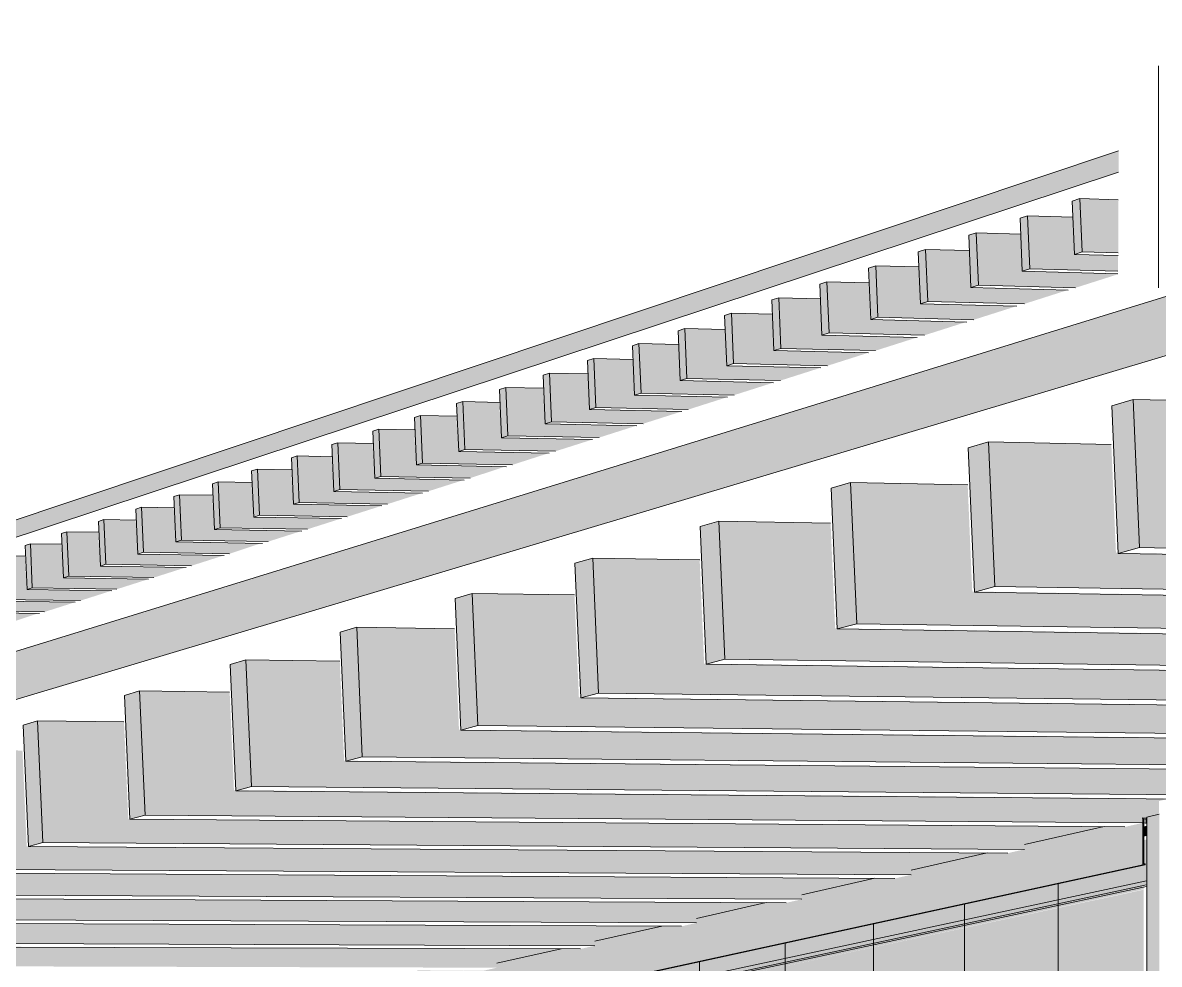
# Model space of a CAD drawing. Header units: inches. Extents: x 30764 to 92544, y -36095 to 66.
# Drawn here: x 30765.0957 to 30765.1784, y 60.0904 to 60.1589 of the extents above; entities that cross this region are included whole.
import ezdxf

# ---------------------------------------------------------------- set-up
doc = ezdxf.new("R2010")
doc.units = ezdxf.units.IN
doc.header["$MEASUREMENT"] = 0
for name, color, linetype, lineweight in [('A-CLNG', 13, 'Continuous', 13), ('A-GLAZ-CURT', 52, 'Continuous', 9), ('A-GLAZ-CWMG', 51, 'Continuous', 9), ('A-ROOF', 132, 'Continuous', 13), ('A-WALL', 113, 'Continuous', 13), ('A-WALL-PATT', 111, 'Continuous', 13), ('L-SITE-WALL', 31, 'Continuous', 13), ('S-BEAM', 12, 'Continuous', 9)]:
    doc.layers.add(name, color=color, linetype=linetype, lineweight=lineweight)

# ---------------------------------------------------------------- blocks, each defined once
blk = doc.blocks.new('FP_51-Entrance - Xcel')
at = {"layer": 'A-WALL-PATT', "lineweight": 9}
for p, q in [((-2804.065928, 59.930598), (-2804.065928, 60.09622)), ((-2804.072759, 59.931668), (-2804.072759, 60.094736)), ((-2804.079383, 59.932706), (-2804.079383, 60.093297)), ((-2804.085809, 59.933713), (-2804.085809, 60.0919)), ((-2804.092045, 59.934691), (-2804.092045, 60.090545))]:
    blk.add_line(p, q, dxfattribs=at)

msp = doc.modelspace()

# ---------------------------------------------------------------- hatches: boundary and pattern name
at = {"layer": 'A-CLNG', "lineweight": 5}
h = msp.add_hatch(color=256, dxfattribs=at)
h.paths.add_polyline_path([(30764.907551, 60.040375), (30764.908207, 60.040522), (30764.907551, 60.040511)], flags=0)
h.paths.add_polyline_path([(30764.909762, 60.040873), (30764.912546, 60.041499), (30764.909762, 60.041452), (30764.909762, 60.04091)], flags=0)
h.paths.add_polyline_path([(30764.915649, 60.042198), (30764.9171, 60.042525), (30764.915649, 60.042501)], flags=0)
h.paths.add_polyline_path([(30764.921871, 60.042999), (30764.922592, 60.043159), (30764.922592, 60.043331), (30764.92266, 60.043362), (30764.92266, 60.043614), (30764.921871, 60.043602), (30764.921871, 60.043299)], flags=0)
h.paths.add_polyline_path([(30764.925167, 60.043905), (30764.925237, 60.043921), (30764.926123, 60.043943), (30764.927667, 60.044286), (30764.927667, 60.044463), (30764.927739, 60.044495), (30764.927739, 60.044748), (30764.925231, 60.044683), (30764.925231, 60.04405), (30764.925167, 60.044036), (30764.925167, 60.043921)], flags=0)
h.paths.add_polyline_path([(30764.951914, 60.050363), (30764.952135, 60.050412), (30764.951914, 60.050409)], flags=0)
h.paths.add_polyline_path([(30764.95406, 60.050846), (30764.954343, 60.050909), (30764.95406, 60.050906), (30764.95406, 60.050857)], flags=0)
h.paths.add_polyline_path([(30764.956328, 60.051356), (30764.956594, 60.051416), (30764.956328, 60.051377)], flags=0)
h.paths.add_polyline_path([(30764.958601, 60.051868), (30764.958891, 60.051933), (30764.958601, 60.051909)], flags=0)
h.paths.add_polyline_path([(30764.960919, 60.05239), (30764.961234, 60.052461), (30764.960919, 60.052451)], flags=0)
h.paths.add_polyline_path([(30764.963285, 60.052923), (30764.963626, 60.052999), (30764.963285, 60.052995)], flags=0)
h.paths.add_polyline_path([(30764.96567, 60.053459), (30764.966067, 60.053549), (30764.96567, 60.053544)], flags=0)
h.paths.add_polyline_path([(30764.968164, 60.054021), (30764.968559, 60.05411), (30764.968164, 60.054106)], flags=0)
h.paths.add_polyline_path([(30764.97068, 60.054587), (30764.971104, 60.054683), (30764.97068, 60.054678)], flags=0)
h.paths.add_polyline_path([(30764.973249, 60.055166), (30764.973704, 60.055268), (30764.973249, 60.055263)], flags=0)
h.paths.add_polyline_path([(30764.975874, 60.055757), (30764.97636, 60.055866), (30764.975874, 60.055861)], flags=0)
h.paths.add_polyline_path([(30764.978555, 60.05636), (30764.979074, 60.056477), (30764.978555, 60.056461)], flags=0)
h.paths.add_polyline_path([(30764.981295, 60.056977), (30764.981848, 60.057102), (30764.981295, 60.057096), (30764.981295, 60.057048)], flags=0)
h.paths.add_polyline_path([(30764.984095, 60.057608), (30764.984684, 60.05774), (30764.984095, 60.057734), (30764.984095, 60.057648)], flags=0)
h.paths.add_polyline_path([(30764.986959, 60.058252), (30764.987584, 60.058393), (30764.986959, 60.058387)], flags=0)
h.paths.add_polyline_path([(30764.989887, 60.058912), (30764.99055, 60.059061), (30764.989887, 60.059055)], flags=0)
h.paths.add_polyline_path([(30764.992882, 60.059586), (30764.993585, 60.059744), (30764.992882, 60.059738)], flags=0)
h.paths.add_polyline_path([(30764.995946, 60.060276), (30764.996691, 60.060444), (30764.995946, 60.060437)], flags=0)
h.paths.add_polyline_path([(30764.999083, 60.060982), (30764.999871, 60.06116), (30764.999083, 60.061153)], flags=0)
h.paths.add_polyline_path([(30765.002293, 60.061705), (30765.003127, 60.061893), (30765.002293, 60.061886)], flags=0)
h.paths.add_polyline_path([(30765.005581, 60.062445), (30765.006462, 60.062643), (30765.005581, 60.062637)], flags=0)
h.paths.add_polyline_path([(30765.008948, 60.063203), (30765.009879, 60.063413), (30765.008948, 60.063406)], flags=0)
h.paths.add_polyline_path([(30765.012399, 60.06398), (30765.013381, 60.064201), (30765.012399, 60.064194)], flags=0)
h.paths.add_polyline_path([(30765.015935, 60.064776), (30765.016971, 60.065009), (30765.015935, 60.065003)], flags=0)
h.paths.add_polyline_path([(30765.01956, 60.065592), (30765.020652, 60.065838), (30765.01956, 60.065831)], flags=0)
h.paths.add_polyline_path([(30765.023292, 60.066433), (30765.024429, 60.066689), (30765.023278, 60.066682), (30765.023278, 60.066433)], flags=0)
h.paths.add_polyline_path([(30765.027091, 60.067288), (30765.028304, 60.067561), (30765.027091, 60.067554), (30765.027091, 60.067324)], flags=0)
h.paths.add_polyline_path([(30765.039149, 60.070003), (30765.040564, 60.070321), (30765.039149, 60.070315), (30765.039149, 60.070004)], flags=0)
h.paths.add_polyline_path([(30765.043387, 60.070957), (30765.044876, 60.071292), (30765.043387, 60.071287), (30765.043387, 60.070994)], flags=0)
h.paths.add_polyline_path([(30765.047742, 60.071937), (30765.049309, 60.07229), (30765.047742, 60.072285), (30765.047742, 60.072013)], flags=0)
h.paths.add_polyline_path([(30765.052219, 60.072945), (30765.053868, 60.073316), (30765.052219, 60.073312), (30765.052219, 60.073002)], flags=0)
h.paths.add_polyline_path([(30765.056824, 60.073982), (30765.058558, 60.074372), (30765.056824, 60.074368), (30765.056824, 60.073987)], flags=0)
h.paths.add_polyline_path([(30765.061561, 60.075049), (30765.063385, 60.075459), (30765.061561, 60.075417), (30765.061561, 60.075145)], flags=0)
h.paths.add_polyline_path([(30765.066437, 60.076146), (30765.068355, 60.076578), (30765.066437, 60.076568), (30765.066437, 60.076397)], flags=0)
h.paths.add_polyline_path([(30765.071458, 60.077277), (30765.073475, 60.077731), (30765.071458, 60.07773), (30765.071458, 60.077578)], flags=0)
h.paths.add_polyline_path([(30765.07663, 60.078441), (30765.078752, 60.078919), (30765.07663, 60.078919), (30765.07663, 60.078797)], flags=0)
h.paths.add_polyline_path([(30765.08196, 60.079641), (30765.084192, 60.080144), (30765.08196, 60.080145), (30765.08196, 60.080054)], flags=0)
h.paths.add_polyline_path([(30765.087456, 60.08084), (30765.089976, 60.081407), (30765.087456, 60.08141), (30765.087456, 60.081351)], flags=0)
h.paths.add_polyline_path([(30765.093125, 60.082116), (30765.09577, 60.082711), (30765.093125, 60.082692)], flags=0)
h.paths.add_polyline_path([(30765.098976, 60.083432), (30765.101752, 60.084057), (30765.098976, 60.084035)], flags=0)
h.paths.add_polyline_path([(30765.105018, 60.084792), (30765.107932, 60.085448), (30765.105018, 60.085457), (30765.105018, 60.085343)], flags=0)
h.paths.add_polyline_path([(30765.11126, 60.086197), (30765.114321, 60.086885), (30765.11126, 60.086893), (30765.11126, 60.086692)], flags=0)
h.paths.add_polyline_path([(30765.117713, 60.087649), (30765.120928, 60.088372), (30765.117713, 60.088387), (30765.117713, 60.088084)], flags=0)
h.paths.add_polyline_path([(30765.124386, 60.08915), (30765.127765, 60.089911), (30765.124386, 60.089929), (30765.124386, 60.089522)], flags=0)
h.paths.add_polyline_path([(30765.131292, 60.090704), (30765.134844, 60.091504), (30765.131292, 60.091526), (30765.131292, 60.091007)], flags=0)
h.paths.add_polyline_path([(30765.138443, 60.092314), (30765.142179, 60.093154), (30765.138443, 60.093181), (30765.138443, 60.092425)], flags=0)
h.paths.add_polyline_path([(30765.145853, 60.093981), (30765.149783, 60.094866), (30765.145853, 60.094897), (30765.145853, 60.094131)], flags=0)
h.paths.add_polyline_path([(30765.153535, 60.09571), (30765.157672, 60.096641), (30765.153535, 60.096678), (30765.153535, 60.095873)], flags=0)
h.paths.add_polyline_path([(30765.161505, 60.097503), (30765.165862, 60.098484), (30765.161505, 60.098527), (30765.161505, 60.097732)], flags=0)
h.paths.add_polyline_path([(30765.169779, 60.099365), (30765.17437, 60.100398), (30765.169779, 60.100448), (30765.169779, 60.099505)], flags=0)
h.paths.add_polyline_path([(30765.178386, 60.102255), (30765.179143, 60.102438), (30765.178386, 60.102447)], flags=0)
h.paths.add_polyline_path([(30765.187314, 60.104283), (30765.188327, 60.104514), (30765.187314, 60.104527)], flags=0)
h.paths.add_polyline_path([(30765.196614, 60.106396), (30765.197847, 60.106676), (30765.196614, 60.106693)], flags=0)
h.paths.add_polyline_path([(30765.206298, 60.108596), (30765.207768, 60.10893), (30765.206298, 60.108952)], flags=0)
h.paths.add_polyline_path([(30765.216392, 60.110888), (30765.218118, 60.111281), (30765.216392, 60.11131)], flags=0)
h.paths.add_polyline_path([(30765.226921, 60.11328), (30765.228828, 60.113737), (30765.226921, 60.113772), (30765.226921, 60.113663)], flags=0)
h.paths.add_polyline_path([(30765.249403, 60.118387), (30765.252033, 60.118984), (30765.249403, 60.11904), (30765.249403, 60.118577)], flags=0)
h.paths.add_polyline_path([(30765.261421, 60.121117), (30765.264407, 60.121795), (30765.261421, 60.121863)], flags=0)
h.paths.add_polyline_path([(30765.274007, 60.123976), (30765.277379, 60.124742), (30765.274007, 60.124825), (30765.274007, 60.12435)], flags=0)
h.paths.add_polyline_path([(30765.287202, 60.126973), (30765.290994, 60.127834), (30765.287202, 60.127935)], flags=0)
h.paths.add_polyline_path([(30765.30105, 60.130119), (30765.305301, 60.131084), (30765.30105, 60.131205), (30765.30105, 60.13018)], flags=0)
h.paths.add_polyline_path([(30765.315602, 60.133424), (30765.320355, 60.134504), (30765.315602, 60.134649), (30765.315602, 60.133648)], flags=0)
h.paths.add_polyline_path([(30765.330912, 60.137605), (30765.333381, 60.138199), (30765.330912, 60.13828)], flags=0)
h.paths.add_polyline_path([(30765.347043, 60.141288), (30765.350066, 60.142009), (30765.347043, 60.142116), (30765.347043, 60.14199)], flags=0)
h.paths.add_polyline_path([(30765.36406, 60.145173), (30765.367814, 60.14603), (30765.36406, 60.146172)], flags=0)
h.paths.add_polyline_path([(30765.382039, 60.149278), (30765.386473, 60.15029), (30765.382039, 60.150471)], flags=0)
h.paths.add_polyline_path([(30765.401065, 60.153622), (30765.406254, 60.154807), (30765.401065, 60.155034), (30765.401065, 60.154578)], flags=0)
h.paths.add_polyline_path([(30765.421231, 60.158226), (30765.42726, 60.159603), (30765.421231, 60.159887)], flags=0)
h.paths.add_polyline_path([(30765.442644, 60.163115), (30765.449609, 60.164705), (30765.442644, 60.165059), (30765.442644, 60.164297)], flags=0)
h.paths.add_polyline_path([(30765.465422, 60.168316), (30765.473435, 60.170145), (30765.465422, 60.170584), (30765.465422, 60.169616)], flags=0)
h.paths.add_polyline_path([(30765.4897, 60.173859), (30765.498888, 60.175957), (30765.4897, 60.1765)], flags=0)
h.paths.add_polyline_path([(30765.515632, 60.17978), (30765.526141, 60.182179), (30765.515632, 60.182852)], flags=0)
h.paths.add_polyline_path([(30765.543392, 60.186118), (30765.555392, 60.188858), (30765.543392, 60.189691), (30765.543392, 60.187896)], flags=0)
h.paths.add_polyline_path([(30765.573182, 60.192919), (30765.58687, 60.196045), (30765.573182, 60.197078), (30765.573182, 60.19317)], flags=0)
h.paths.add_polyline_path([(30765.604909, 60.213114), (30765.604909, 60.216518), (30765.594729, 60.214004), (30765.604431, 60.213155)], flags=0)
msp.add_hatch(color=256, dxfattribs=at).paths.add_polyline_path([(30765.177276, 60.09971), (30765.177484, 60.099756), (30765.177484, 60.100453), (30765.177276, 60.100406)], flags=0)
at = {"layer": 'A-GLAZ-CWMG', "lineweight": 5}
for points in [[(30765.086912, 60.077988), (30765.177215, 60.097622), (30765.177215, 60.101031), (30765.177169, 60.10102), (30765.177169, 60.100661), (30765.175904, 60.100378), (30765.174387, 60.100394), (30765.16859, 60.09909), (30765.16859, 60.098738), (30765.167373, 60.098465), (30765.165879, 60.09848), (30765.160334, 60.097232), (30765.160334, 60.096887), (30765.159161, 60.096624), (30765.15769, 60.096637), (30765.152381, 60.095443), (30765.152381, 60.095104), (30765.151251, 60.09485), (30765.149801, 60.094862), (30765.144709, 60.093711), (30765.144709, 60.093384), (30765.143626, 60.093141), (30765.142196, 60.093151), (30765.137322, 60.092054), (30765.137322, 60.091727), (30765.136271, 60.091492), (30765.134862, 60.0915), (30765.130187, 60.090449), (30765.130187, 60.090127), (30765.129172, 60.0899), (30765.127782, 60.089907), (30765.123296, 60.088898), (30765.123296, 60.088582), (30765.122316, 60.088363), (30765.120945, 60.088369), (30765.116638, 60.0874), (30765.116638, 60.087089), (30765.11569, 60.086877), (30765.114338, 60.086882), (30765.110194, 60.08595), (30765.110194, 60.085645), (30765.109284, 60.085441), (30765.107949, 60.085445), (30765.103972, 60.08455), (30765.103972, 60.08425), (30765.103086, 60.084051), (30765.101645, 60.084026), (30765.097944, 60.083194), (30765.097944, 60.082898), (30765.097086, 60.082706), (30765.095677, 60.082683), (30765.092107, 60.08188), (30765.092107, 60.081589), (30765.091275, 60.081403), (30765.089993, 60.081404), (30765.086912, 60.080711), (30765.086912, 60.078583)], [(30765.177368, 60.097615), (30765.177292, 60.097694), (30765.177292, 60.100952), (30765.177497, 60.100953), (30765.177457, 60.101019), (30765.177215, 60.101031), (30765.177215, 60.097622)], [(30765.178403, 59.927644), (30765.178403, 60.101298), (30765.177501, 60.101067), (30765.177501, 59.927789)]]:
    msp.add_hatch(color=256, dxfattribs=at).paths.add_polyline_path(points, flags=0)
h = msp.add_hatch(color=256, dxfattribs=at)
h.paths.add_polyline_path([(30765.08902, 60.077472), (30765.125001, 60.085198), (30765.125001, 60.086247), (30765.08902, 60.078426), (30765.08902, 60.077984)], flags=0)
h.paths.add_polyline_path([(30765.127634, 60.085763), (30765.128993, 60.086055), (30765.128993, 60.087115), (30765.127634, 60.086819)], flags=0)
h.paths.add_polyline_path([(30765.131664, 60.086628), (30765.177465, 60.096463), (30765.177465, 60.099451), (30765.177257, 60.099405), (30765.177257, 60.097702), (30765.177334, 60.097623), (30765.131664, 60.087695)], flags=0)
h = msp.add_hatch(color=256, dxfattribs=at)
h.paths.add_polyline_path([(30765.088722, 60.077166), (30765.125006, 60.084933), (30765.125006, 60.085197), (30765.088722, 60.077406)], flags=0)
h.paths.add_polyline_path([(30765.12731, 60.085426), (30765.128998, 60.085787), (30765.128998, 60.086054), (30765.12731, 60.085692), (30765.12731, 60.085479)], flags=0)
h.paths.add_polyline_path([(30765.131337, 60.086288), (30765.17747, 60.096163), (30765.17747, 60.096462), (30765.131337, 60.086556)], flags=0)
at = {"layer": 'A-ROOF', "lineweight": 5}
h = msp.add_hatch(color=256, dxfattribs=at)
h.paths.add_polyline_path([(30765.00953, 60.093111), (30765.175438, 60.148025), (30765.175438, 60.149574), (30765.00953, 60.094085)], flags=0)
h.paths.add_polyline_path([(30765.855673, 60.373176), (30766.117581, 60.459865), (30766.117581, 60.464676), (30765.849306, 60.374951)], flags=0)
msp.add_hatch(color=256, dxfattribs=at).paths.add_polyline_path([(30764.908392, 60.053842), (30765.194752, 60.139417), (30765.194564, 60.143815), (30764.908392, 60.055563)], flags=0)
at = {"layer": 'S-BEAM'}
for points in [[(30765.172239, 60.142048), (30765.172796, 60.142226), (30765.172631, 60.146106), (30765.172074, 60.145923), (30765.17209, 60.145556)], [(30765.168436, 60.140831), (30765.168983, 60.141006), (30765.16882, 60.144853), (30765.168272, 60.144673)], [(30765.164697, 60.139635), (30765.165236, 60.139807), (30765.165073, 60.143621), (30765.164535, 60.143444)], [(30765.161022, 60.138459), (30765.161551, 60.138629), (30765.16139, 60.14241), (30765.160861, 60.142236)], [(30765.157408, 60.137303), (30765.157928, 60.13747), (30765.157768, 60.141219), (30765.157248, 60.141048)], [(30765.153853, 60.136166), (30765.154365, 60.13633), (30765.154206, 60.140048), (30765.153694, 60.13988)], [(30765.150358, 60.135048), (30765.150861, 60.135209), (30765.150703, 60.138897), (30765.1502, 60.138731)], [(30765.146919, 60.133948), (30765.147414, 60.134106), (30765.147257, 60.137764), (30765.146762, 60.137601)], [(30765.143535, 60.132865), (30765.144023, 60.133021), (30765.143867, 60.136649), (30765.143379, 60.136489)], [(30765.140206, 60.1318), (30765.140686, 60.131954), (30765.140531, 60.135552), (30765.140051, 60.135395)], [(30765.13693, 60.130752), (30765.137402, 60.130903), (30765.137248, 60.134473), (30765.136776, 60.134318), (30765.136894, 60.131584)], [(30765.133706, 60.129721), (30765.13417, 60.129869), (30765.134017, 60.133411), (30765.133553, 60.133258), (30765.133625, 60.131589)], [(30765.130532, 60.128705), (30765.130989, 60.128852), (30765.130837, 60.132365), (30765.13038, 60.132215), (30765.130407, 60.131594)], [(30765.127407, 60.127706), (30765.127858, 60.12785), (30765.127706, 60.131336), (30765.127256, 60.131188)], [(30765.124331, 60.126721), (30765.124774, 60.126863), (30765.124624, 60.130323), (30765.124181, 60.130177)], [(30765.121301, 60.125752), (30765.121738, 60.125892), (30765.121589, 60.129325), (30765.121152, 60.129181)], [(30765.118318, 60.124798), (30765.118748, 60.124935), (30765.1186, 60.128342), (30765.11817, 60.128201)], [(30765.115379, 60.123858), (30765.115803, 60.123993), (30765.115655, 60.127374), (30765.115232, 60.127235)], [(30765.112485, 60.122932), (30765.112902, 60.123065), (30765.112756, 60.126421), (30765.112338, 60.126284)], [(30765.109633, 60.122019), (30765.110044, 60.122151), (30765.109899, 60.125482), (30765.109488, 60.125347)], [(30765.106824, 60.121121), (30765.107229, 60.12125), (30765.107084, 60.124556), (30765.106679, 60.124423)], [(30765.104055, 60.120235), (30765.104454, 60.120363), (30765.10431, 60.123645), (30765.103911, 60.123513)], [(30765.101327, 60.119362), (30765.10172, 60.119488), (30765.101577, 60.122746), (30765.101184, 60.122617)], [(30765.098638, 60.118502), (30765.099026, 60.118626), (30765.098883, 60.12186), (30765.098496, 60.121733)], [(30765.095987, 60.117654), (30765.09637, 60.117776), (30765.096228, 60.120987), (30765.095846, 60.120862)]]:
    msp.add_hatch(color=256, dxfattribs=at).paths.add_polyline_path(points, flags=0)
at = {"layer": 'S-BEAM', "lineweight": 5}
for points in [[(30765.175417, 60.142153), (30765.175417, 60.146023), (30765.172631, 60.146106), (30765.172796, 60.142226)], [(30765.175392, 60.140831), (30765.175392, 60.141966), (30765.172218, 60.142055), (30765.172103, 60.144757), (30765.16882, 60.144853), (30765.168983, 60.141006), (30765.172607, 60.140907)], [(30765.172316, 60.139619), (30765.175369, 60.140591), (30765.175369, 60.140649), (30765.168415, 60.140838), (30765.1683, 60.143529), (30765.165073, 60.143621), (30765.165236, 60.139807), (30765.172194, 60.139622)], [(30765.168584, 60.138445), (30765.17175, 60.139454), (30765.164677, 60.139642), (30765.164563, 60.142322), (30765.16139, 60.14241), (30765.161551, 60.138629), (30765.168391, 60.13845)], [(30765.164915, 60.137292), (30765.168028, 60.138283), (30765.161002, 60.138466), (30765.160888, 60.141134), (30765.157768, 60.141219), (30765.157928, 60.13747), (30765.164653, 60.137299)], [(30765.161306, 60.136157), (30765.164368, 60.137132), (30765.157388, 60.137309), (30765.157274, 60.139967), (30765.154206, 60.140048), (30765.154365, 60.13633), (30765.160978, 60.136165)], [(30765.157757, 60.135041), (30765.160768, 60.136), (30765.153834, 60.136172), (30765.15372, 60.138818), (30765.150703, 60.138897), (30765.150861, 60.135209), (30765.157722, 60.135042)], [(30765.154265, 60.133944), (30765.157227, 60.134887), (30765.150338, 60.135053), (30765.150225, 60.137688), (30765.147257, 60.137764), (30765.147414, 60.134106), (30765.15416, 60.133946)], [(30765.150829, 60.132863), (30765.153744, 60.133791), (30765.146899, 60.133953), (30765.146787, 60.136576), (30765.143867, 60.136649), (30765.144023, 60.133021), (30765.150658, 60.132867)], [(30765.147449, 60.131801), (30765.150317, 60.132714), (30765.143516, 60.132871), (30765.143404, 60.135483), (30765.140531, 60.135552), (30765.140686, 60.131954), (30765.147212, 60.131806)], [(30765.144122, 60.130755), (30765.146944, 60.131653), (30765.140187, 60.131806), (30765.140075, 60.134406), (30765.137248, 60.134473), (30765.137402, 60.130903)], [(30765.140847, 60.129725), (30765.143625, 60.13061), (30765.136911, 60.130757), (30765.1368, 60.133346), (30765.134017, 60.133411), (30765.13417, 60.129869), (30765.13738, 60.1298)], [(30765.137624, 60.128712), (30765.140358, 60.129582), (30765.133687, 60.129726), (30765.133534, 60.132304), (30765.130837, 60.132365), (30765.130989, 60.128852), (30765.137205, 60.128721)], [(30765.175407, 60.120285), (30765.176967, 60.120704), (30765.17651, 60.131485), (30765.174951, 60.131028), (30765.175278, 60.12333)], [(30765.259854, 60.119248), (30765.259854, 60.12075), (30765.261421, 60.121117), (30765.261421, 60.121863), (30765.186222, 60.123285), (30765.185885, 60.131272), (30765.17651, 60.131485), (30765.176967, 60.120704), (30765.253663, 60.119357)], [(30765.134451, 60.127714), (30765.137142, 60.128571), (30765.130514, 60.12871), (30765.130361, 60.131277), (30765.127706, 60.131336), (30765.127858, 60.12785), (30765.133974, 60.127724)], [(30765.131326, 60.126732), (30765.133953, 60.127576), (30765.127389, 60.12771), (30765.127238, 60.130266), (30765.124624, 60.130323), (30765.124774, 60.126863), (30765.130794, 60.126743)], [(30765.128249, 60.125765), (30765.130774, 60.126597), (30765.124313, 60.126726), (30765.124163, 60.12927), (30765.121589, 60.129325), (30765.121738, 60.125892), (30765.127664, 60.125776)], [(30765.125219, 60.124812), (30765.127789, 60.12563), (30765.121284, 60.125757), (30765.121134, 60.12829), (30765.1186, 60.128342), (30765.118748, 60.124935), (30765.124582, 60.124824)], [(30765.164943, 60.11747), (30765.166431, 60.11787), (30765.165983, 60.128398), (30765.164496, 60.127962), (30765.16484, 60.119898)], [(30765.247861, 60.116558), (30765.247861, 60.118026), (30765.249403, 60.118387), (30765.249403, 60.11904), (30765.175249, 60.120328), (30765.174915, 60.128208), (30765.165983, 60.128398), (30765.166431, 60.11787), (30765.242227, 60.116649)], [(30765.122234, 60.123874), (30765.124766, 60.124679), (30765.1183, 60.124802), (30765.118152, 60.127324), (30765.115655, 60.127374), (30765.115803, 60.123993), (30765.121547, 60.123886)], [(30765.119294, 60.122949), (30765.121788, 60.123743), (30765.115362, 60.123862), (30765.115215, 60.126372), (30765.112756, 60.126421), (30765.112902, 60.123065), (30765.118559, 60.122963)], [(30765.116397, 60.122039), (30765.118854, 60.12282), (30765.112468, 60.122936), (30765.112321, 60.125435), (30765.109899, 60.125482), (30765.110044, 60.122151), (30765.115615, 60.122052)], [(30765.154958, 60.114784), (30765.156378, 60.115166), (30765.155938, 60.125451), (30765.154519, 60.125035), (30765.154886, 60.116462)], [(30765.234373, 60.114017), (30765.234373, 60.115539), (30765.237811, 60.116348), (30765.16479, 60.117511), (30765.164458, 60.125284), (30765.155938, 60.125451), (30765.156378, 60.115166), (30765.230792, 60.114069)], [(30765.113543, 60.121141), (30765.115964, 60.121912), (30765.109616, 60.122024), (30765.109471, 60.124511), (30765.107084, 60.124556), (30765.107229, 60.12125), (30765.11303, 60.12115)], [(30765.110731, 60.120257), (30765.113011, 60.121018), (30765.106807, 60.121125), (30765.106662, 60.123601), (30765.10431, 60.123645), (30765.104454, 60.120363), (30765.109859, 60.120272)], [(30765.107959, 60.119386), (30765.11031, 60.120134), (30765.104038, 60.120239), (30765.103895, 60.122704), (30765.101577, 60.122746), (30765.10172, 60.119488), (30765.107045, 60.119401)], [(30765.145419, 60.112218), (30765.146777, 60.112584), (30765.146344, 60.122638), (30765.144988, 60.12224), (30765.145385, 60.113022)], [(30765.225429, 60.111526), (30765.225429, 60.112931), (30765.226921, 60.11328), (30765.226921, 60.113772), (30765.154809, 60.114822), (30765.15448, 60.122489), (30765.146344, 60.122638), (30765.146777, 60.112584), (30765.225003, 60.111532)], [(30765.105228, 60.118527), (30765.107544, 60.119264), (30765.10131, 60.119366), (30765.101167, 60.12182), (30765.098883, 60.12186), (30765.099026, 60.118626), (30765.104272, 60.118542)], [(30765.102535, 60.11768), (30765.104819, 60.118407), (30765.098622, 60.118506), (30765.098479, 60.120949), (30765.096228, 60.120987), (30765.09637, 60.117776), (30765.101539, 60.117696)], [(30765.099881, 60.116846), (30765.102132, 60.117562), (30765.095971, 60.117658), (30765.09583, 60.12009), (30765.093611, 60.120127), (30765.093751, 60.116939), (30765.095971, 60.116905)], [(30765.136298, 60.109765), (30765.137596, 60.110114), (30765.137171, 60.119947), (30765.135874, 60.119567), (30765.136005, 60.116535)], [(30765.214924, 60.10917), (30765.214924, 60.110545), (30765.216392, 60.110888), (30765.216392, 60.11131), (30765.145274, 60.112254), (30765.144949, 60.119816), (30765.137171, 60.119947), (30765.137596, 60.110114), (30765.213567, 60.109187)], [(30765.097263, 60.116023), (30765.099483, 60.116729), (30765.093359, 60.116822), (30765.093218, 60.119243), (30765.09103, 60.119279), (30765.09117, 60.116113), (30765.095953, 60.116042)], [(30765.094683, 60.115212), (30765.096751, 60.11591), (30765.090783, 60.115998), (30765.090643, 60.118408), (30765.088486, 60.118442), (30765.088625, 60.115299), (30765.093574, 60.115228)], [(30765.127566, 60.107416), (30765.12881, 60.107751), (30765.128392, 60.117372), (30765.12715, 60.117008), (30765.127471, 60.109611)], [(30765.204854, 60.106911), (30765.204854, 60.108258), (30765.206298, 60.108596), (30765.206298, 60.108952), (30765.136156, 60.109798), (30765.135834, 60.117256), (30765.128392, 60.117372), (30765.12881, 60.107751), (30765.202132, 60.106941)], [(30765.119201, 60.105166), (30765.120392, 60.105487), (30765.119982, 60.114905), (30765.118791, 60.114556), (30765.119157, 60.106161)], [(30765.195192, 60.104744), (30765.195192, 60.106063), (30765.196614, 60.106396), (30765.196614, 60.106693), (30765.127429, 60.107447), (30765.12711, 60.114803), (30765.119982, 60.114905), (30765.120392, 60.105487), (30765.185044, 60.104845)], [(30765.111178, 60.103008), (30765.112322, 60.103316), (30765.111918, 60.11254), (30765.110776, 60.112205), (30765.111039, 60.10619)], [(30765.185914, 60.102663), (30765.185914, 60.103956), (30765.187314, 60.104283), (30765.187314, 60.104527), (30765.119067, 60.105195), (30765.118751, 60.11245), (30765.111918, 60.11254), (30765.112322, 60.103316), (30765.184912, 60.102672)], [(30765.103479, 60.100937), (30765.104576, 60.101233), (30765.10418, 60.110271), (30765.103083, 60.109949), (30765.1034, 60.102735)], [(30765.096082, 60.098948), (30765.097135, 60.099274), (30765.096747, 60.108091), (30765.095693, 60.107781), (30765.096068, 60.099277)], [(30765.16859, 60.098738), (30765.16859, 60.09909), (30765.169779, 60.099365), (30765.169779, 60.100448), (30765.103353, 60.100962), (30765.103043, 60.108021), (30765.096747, 60.108091), (30765.097137, 60.099232), (30765.167697, 60.098744)], [(30765.160334, 60.096887), (30765.160334, 60.097232), (30765.161505, 60.097503), (30765.161505, 60.098527), (30765.09596, 60.098971), (30765.095653, 60.105934), (30765.089603, 60.105995), (30765.089987, 60.097308), (30765.156261, 60.096911)], [(30765.152381, 60.095104), (30765.152381, 60.095443), (30765.153535, 60.09571), (30765.153535, 60.096678), (30765.088853, 60.097057), (30765.08855, 60.103927), (30765.08273, 60.103979), (30765.083108, 60.095458), (30765.150484, 60.095113)], [(30765.144709, 60.093385), (30765.144709, 60.093716), (30765.145853, 60.093981), (30765.145853, 60.094897), (30765.082016, 60.095216), (30765.081715, 60.101993), (30765.076114, 60.102039), (30765.076486, 60.093677), (30765.139049, 60.093409)], [(30765.177496, 60.100659), (30765.177496, 60.100929), (30765.177411, 60.100933), (30765.177411, 60.10066)], [(30765.137322, 60.091727), (30765.137322, 60.092054), (30765.138443, 60.092314), (30765.138443, 60.093181), (30765.075433, 60.093443), (30765.075136, 60.10013), (30765.06974, 60.100169), (30765.070106, 60.091961), (30765.133275, 60.091741)], [(30765.130187, 60.090127), (30765.130187, 60.090449), (30765.131292, 60.090704), (30765.131292, 60.091526), (30765.069091, 60.091736), (30765.068797, 60.098334), (30765.063596, 60.098367), (30765.063956, 60.090307), (30765.127502, 60.090135)]]:
    msp.add_hatch(color=256, dxfattribs=at).paths.add_polyline_path(points, flags=0)
h = msp.add_hatch(color=256, dxfattribs=at)
h.paths.add_polyline_path([(30765.177411, 60.10066), (30765.177411, 60.100933), (30765.177291, 60.100939), (30765.177291, 60.100661)], flags=0)
h.paths.add_polyline_path([(30765.177169, 60.100661), (30765.177169, 60.10102), (30765.177291, 60.101027), (30765.177496, 60.101031), (30765.177496, 60.101096), (30765.178376, 60.101332), (30765.178376, 60.102447), (30765.111049, 60.103035), (30765.110736, 60.110191), (30765.10418, 60.110271), (30765.104576, 60.101233), (30765.173477, 60.100691)], flags=0)
h = msp.add_hatch(color=256, dxfattribs=at)
h.paths.add_polyline_path([(30765.097258, 60.078736), (30765.107759, 60.081012), (30765.10776, 60.081216), (30765.097259, 60.078969), (30765.097259, 60.078773)], flags=0)
h.paths.add_polyline_path([(30765.112189, 60.081921), (30765.124813, 60.08465), (30765.124813, 60.084865), (30765.112131, 60.082151), (30765.112184, 60.081956)], flags=0)
h.paths.add_polyline_path([(30765.144234, 60.088759), (30765.177274, 60.095839), (30765.177275, 60.096091), (30765.144172, 60.089007), (30765.14423, 60.088791)], flags=0)
h = msp.add_hatch(color=256, dxfattribs=at)
h.paths.add_polyline_path([(30765.097258, 60.070809), (30765.107759, 60.072824), (30765.107759, 60.080976), (30765.097258, 60.078736), (30765.097258, 60.075102)], flags=0)
h.paths.add_polyline_path([(30765.112189, 60.073674), (30765.124813, 60.076096), (30765.124813, 60.084615), (30765.112189, 60.081921), (30765.112189, 60.075073)], flags=0)
h.paths.add_polyline_path([(30765.144234, 60.079823), (30765.177274, 60.086162), (30765.177274, 60.095808), (30765.144234, 60.088759), (30765.144234, 60.081987)], flags=0)

# ---------------------------------------------------------------- linework, layer by layer
at = {"layer": 'A-CLNG'}
msp.add_line((30765.177484, 60.099756), (30765.177276, 60.09971), dxfattribs=at)
at = {"layer": 'A-GLAZ-CWMG'}
for p, q in [((30765.177215, 60.101031), (30765.177169, 60.10102)), ((30765.177457, 60.101019), (30765.177215, 60.101031)), ((30765.177215, 60.101031), (30765.177215, 60.097622)), ((30765.177292, 60.097694), (30765.177292, 60.100952)), ((30765.177292, 60.100952), (30765.177457, 60.100944)), ((30765.177501, 60.101095), (30765.178403, 60.101298)), ((30765.177501, 59.927789), (30765.177501, 60.101095)), ((30765.174387, 60.100394), (30765.16859, 60.09909)), ((30765.165879, 60.09848), (30765.160334, 60.097232)), ((30765.177215, 60.097622), (30765.086912, 60.077988)), ((30765.177368, 60.097615), (30765.08704, 60.077983)), ((30765.177215, 60.097622), (30765.177368, 60.097615)), ((30765.177368, 60.09769), (30765.177292, 60.097694)), ((30765.177368, 60.09769), (30765.177308, 60.097677)), ((30765.177368, 60.097615), (30765.177368, 60.09769)), ((30765.17747, 60.096462), (30765.131337, 60.086556)), ((30765.17747, 60.096163), (30765.131337, 60.086288)), ((30765.177464, 60.096049), (30765.131733, 60.086272)), ((30765.15769, 60.096637), (30765.152381, 60.095443)), ((30765.149801, 60.094862), (30765.144709, 60.093716)), ((30765.142196, 60.093151), (30765.137322, 60.092054)), ((30765.134862, 60.0915), (30765.130187, 60.090449))]:
    msp.add_line(p, q, dxfattribs=at)
at = {"layer": 'A-ROOF'}
for p, q in [((30765.00953, 60.094085), (30765.175438, 60.149574)), ((30765.175438, 60.148025), (30765.00953, 60.093111)), ((30764.908392, 60.055563), (30765.194564, 60.143815)), ((30765.194752, 60.139417), (30764.908392, 60.053842))]:
    msp.add_line(p, q, dxfattribs=at)
at = {"layer": 'A-WALL'}
msp.add_line((30765.177457, 60.100944), (30765.177411, 60.100933), dxfattribs=at)
at = {"layer": 'L-SITE-WALL'}
msp.add_line((30765.17836, 60.155767), (30765.17836, 60.139624), dxfattribs=at)
at = {"layer": 'S-BEAM'}
for p, q in [((30765.172631, 60.146106), (30765.172074, 60.145923)), ((30765.172074, 60.145923), (30765.172239, 60.142048)), ((30765.172796, 60.142226), (30765.172631, 60.146106)), ((30765.172631, 60.146106), (30765.175417, 60.146023)), ((30765.16882, 60.144853), (30765.168272, 60.144673)), ((30765.168983, 60.141006), (30765.16882, 60.144853)), ((30765.16882, 60.144853), (30765.172103, 60.144757)), ((30765.168272, 60.144673), (30765.168436, 60.140831)), ((30765.165073, 60.143621), (30765.164535, 60.143444)), ((30765.164535, 60.143444), (30765.164697, 60.139635)), ((30765.165236, 60.139807), (30765.165073, 60.143621)), ((30765.165073, 60.143621), (30765.1683, 60.143529)), ((30765.16139, 60.14241), (30765.160861, 60.142236)), ((30765.160861, 60.142236), (30765.161022, 60.138459)), ((30765.161551, 60.138629), (30765.16139, 60.14241)), ((30765.16139, 60.14241), (30765.164563, 60.142322)), ((30765.172239, 60.142048), (30765.172796, 60.142226)), ((30765.175413, 60.141959), (30765.172239, 60.142048)), ((30765.175417, 60.142153), (30765.172796, 60.142226)), ((30765.157768, 60.141219), (30765.157248, 60.141048)), ((30765.157248, 60.141048), (30765.157408, 60.137303)), ((30765.157928, 60.13747), (30765.157768, 60.141219)), ((30765.157768, 60.141219), (30765.160888, 60.141134)), ((30765.168436, 60.140831), (30765.168983, 60.141006)), ((30765.175389, 60.140642), (30765.168436, 60.140831)), ((30765.175392, 60.140831), (30765.168983, 60.141006)), ((30765.154206, 60.140048), (30765.153694, 60.13988)), ((30765.153694, 60.13988), (30765.153853, 60.136166)), ((30765.154365, 60.13633), (30765.154206, 60.140048)), ((30765.154206, 60.140048), (30765.157274, 60.139967)), ((30765.164697, 60.139635), (30765.165236, 60.139807)), ((30765.172316, 60.139619), (30765.165236, 60.139807)), ((30765.17177, 60.139447), (30765.164697, 60.139635)), ((30765.150703, 60.138897), (30765.1502, 60.138731)), ((30765.1502, 60.138731), (30765.150358, 60.135048)), ((30765.150861, 60.135209), (30765.150703, 60.138897)), ((30765.150703, 60.138897), (30765.15372, 60.138818)), ((30765.161022, 60.138459), (30765.161551, 60.138629)), ((30765.168048, 60.138277), (30765.161022, 60.138459)), ((30765.168584, 60.138445), (30765.161551, 60.138629)), ((30765.147257, 60.137764), (30765.146762, 60.137601)), ((30765.146762, 60.137601), (30765.146919, 60.133948)), ((30765.147414, 60.134106), (30765.147257, 60.137764)), ((30765.147257, 60.137764), (30765.150225, 60.137688)), ((30765.157408, 60.137303), (30765.157928, 60.13747)), ((30765.164388, 60.137126), (30765.157408, 60.137303)), ((30765.164915, 60.137292), (30765.157928, 60.13747)), ((30765.143867, 60.136649), (30765.143379, 60.136489)), ((30765.143379, 60.136489), (30765.143535, 60.132865)), ((30765.144023, 60.133021), (30765.143867, 60.136649)), ((30765.143867, 60.136649), (30765.146787, 60.136576)), ((30765.153853, 60.136166), (30765.154365, 60.13633)), ((30765.160788, 60.135994), (30765.153853, 60.136166)), ((30765.161306, 60.136157), (30765.154365, 60.13633)), ((30765.140531, 60.135552), (30765.140051, 60.135395)), ((30765.140051, 60.135395), (30765.140206, 60.1318)), ((30765.140686, 60.131954), (30765.140531, 60.135552)), ((30765.140531, 60.135552), (30765.143404, 60.135483)), ((30765.150358, 60.135048), (30765.150861, 60.135209)), ((30765.157246, 60.134881), (30765.150358, 60.135048)), ((30765.157757, 60.135041), (30765.150861, 60.135209)), ((30765.137248, 60.134473), (30765.136776, 60.134318)), ((30765.136776, 60.134318), (30765.13693, 60.130752)), ((30765.137402, 60.130903), (30765.137248, 60.134473)), ((30765.137248, 60.134473), (30765.140075, 60.134406)), ((30765.146919, 60.133948), (30765.147414, 60.134106)), ((30765.154265, 60.133944), (30765.147414, 60.134106)), ((30765.134017, 60.133411), (30765.133553, 60.133258)), ((30765.133553, 60.133258), (30765.133706, 60.129721)), ((30765.13417, 60.129869), (30765.134017, 60.133411)), ((30765.134017, 60.133411), (30765.1368, 60.133346)), ((30765.153763, 60.133786), (30765.146919, 60.133948)), ((30765.130837, 60.132365), (30765.13038, 60.132215)), ((30765.130989, 60.128852), (30765.130837, 60.132365)), ((30765.130837, 60.132365), (30765.133576, 60.132303)), ((30765.143535, 60.132865), (30765.144023, 60.133021)), ((30765.150335, 60.132708), (30765.143535, 60.132865)), ((30765.150829, 60.132863), (30765.144023, 60.133021)), ((30765.13038, 60.132215), (30765.130532, 60.128705)), ((30765.140206, 60.1318), (30765.140686, 60.131954)), ((30765.146963, 60.131648), (30765.140206, 60.1318)), ((30765.147449, 60.131801), (30765.140686, 60.131954)), ((30765.17651, 60.131485), (30765.174951, 60.131028)), ((30765.176967, 60.120704), (30765.17651, 60.131485)), ((30765.17651, 60.131485), (30765.185885, 60.131272)), ((30765.127706, 60.131336), (30765.127256, 60.131188)), ((30765.127256, 60.131188), (30765.127407, 60.127706)), ((30765.127858, 60.12785), (30765.127706, 60.131336)), ((30765.127706, 60.131336), (30765.130402, 60.131276)), ((30765.13693, 60.130752), (30765.137402, 60.130903)), ((30765.143644, 60.130604), (30765.13693, 60.130752)), ((30765.144122, 60.130755), (30765.137402, 60.130903)), ((30765.174951, 60.131028), (30765.175407, 60.120285)), ((30765.124624, 60.130323), (30765.124181, 60.130177)), ((30765.124181, 60.130177), (30765.124331, 60.126721)), ((30765.124774, 60.126863), (30765.124624, 60.130323)), ((30765.124624, 60.130323), (30765.127278, 60.130265)), ((30765.133706, 60.129721), (30765.13417, 60.129869)), ((30765.140847, 60.129725), (30765.13417, 60.129869)), ((30765.121589, 60.129325), (30765.121152, 60.129181)), ((30765.121152, 60.129181), (30765.121301, 60.125752)), ((30765.121738, 60.125892), (30765.121589, 60.129325)), ((30765.121589, 60.129325), (30765.124202, 60.12927)), ((30765.140377, 60.129577), (30765.133706, 60.129721)), ((30765.1186, 60.128342), (30765.11817, 60.128201)), ((30765.11817, 60.128201), (30765.118318, 60.124798)), ((30765.118748, 60.124935), (30765.1186, 60.128342)), ((30765.1186, 60.128342), (30765.121173, 60.128289)), ((30765.130532, 60.128705), (30765.130989, 60.128852)), ((30765.13716, 60.128566), (30765.130532, 60.128705)), ((30765.137624, 60.128712), (30765.130989, 60.128852)), ((30765.165983, 60.128398), (30765.164496, 60.127962)), ((30765.166431, 60.11787), (30765.165983, 60.128398)), ((30765.165983, 60.128398), (30765.174915, 60.128208)), ((30765.115655, 60.127374), (30765.115232, 60.127235)), ((30765.115803, 60.123993), (30765.115655, 60.127374)), ((30765.115655, 60.127374), (30765.11819, 60.127323)), ((30765.127407, 60.127706), (30765.127858, 60.12785)), ((30765.133994, 60.127571), (30765.127407, 60.127706)), ((30765.134451, 60.127714), (30765.127858, 60.12785)), ((30765.164496, 60.127962), (30765.164943, 60.11747)), ((30765.115232, 60.127235), (30765.115379, 60.123858)), ((30765.124331, 60.126721), (30765.124774, 60.126863)), ((30765.130877, 60.126591), (30765.124331, 60.126721)), ((30765.131326, 60.126732), (30765.124774, 60.126863)), ((30765.112756, 60.126421), (30765.112338, 60.126284)), ((30765.112338, 60.126284), (30765.112485, 60.122932)), ((30765.112902, 60.123065), (30765.112756, 60.126421)), ((30765.112756, 60.126421), (30765.115252, 60.126372)), ((30765.121301, 60.125752), (30765.121738, 60.125892)), ((30765.127807, 60.125625), (30765.121301, 60.125752)), ((30765.128249, 60.125765), (30765.121738, 60.125892)), ((30765.109899, 60.125482), (30765.109488, 60.125347)), ((30765.109488, 60.125347), (30765.109633, 60.122019)), ((30765.110044, 60.122151), (30765.109899, 60.125482)), ((30765.109899, 60.125482), (30765.112358, 60.125434)), ((30765.118318, 60.124798), (30765.118748, 60.124935)), ((30765.125219, 60.124812), (30765.118748, 60.124935)), ((30765.155938, 60.125451), (30765.154519, 60.125035)), ((30765.154519, 60.125035), (30765.154958, 60.114784)), ((30765.156378, 60.115166), (30765.155938, 60.125451)), ((30765.155938, 60.125451), (30765.164458, 60.125284)), ((30765.107084, 60.124556), (30765.106679, 60.124423)), ((30765.106679, 60.124423), (30765.106824, 60.121121)), ((30765.107229, 60.12125), (30765.107084, 60.124556)), ((30765.107084, 60.124556), (30765.109507, 60.124511)), ((30765.124783, 60.124675), (30765.118318, 60.124798)), ((30765.10431, 60.123645), (30765.103911, 60.123513)), ((30765.103911, 60.123513), (30765.104055, 60.120235)), ((30765.104454, 60.120363), (30765.10431, 60.123645)), ((30765.10431, 60.123645), (30765.106698, 60.123601)), ((30765.115379, 60.123858), (30765.115803, 60.123993)), ((30765.121805, 60.123739), (30765.115379, 60.123858)), ((30765.122234, 60.123874), (30765.115803, 60.123993)), ((30765.101577, 60.122746), (30765.101184, 60.122617)), ((30765.101184, 60.122617), (30765.101327, 60.119362)), ((30765.10172, 60.119488), (30765.101577, 60.122746)), ((30765.101577, 60.122746), (30765.10393, 60.122704)), ((30765.112485, 60.122932), (30765.112902, 60.123065)), ((30765.118871, 60.122816), (30765.112485, 60.122932)), ((30765.119294, 60.122949), (30765.112902, 60.123065)), ((30765.146344, 60.122638), (30765.144988, 60.12224)), ((30765.146777, 60.112584), (30765.146344, 60.122638)), ((30765.146344, 60.122638), (30765.15448, 60.122489)), ((30765.098883, 60.12186), (30765.098496, 60.121733)), ((30765.098496, 60.121733), (30765.098638, 60.118502)), ((30765.099026, 60.118626), (30765.098883, 60.12186)), ((30765.098883, 60.12186), (30765.101203, 60.12182)), ((30765.109633, 60.122019), (30765.110044, 60.122151)), ((30765.115981, 60.121908), (30765.109633, 60.122019)), ((30765.116397, 60.122039), (30765.110044, 60.122151)), ((30765.144988, 60.12224), (30765.145419, 60.112218)), ((30765.096228, 60.120987), (30765.095846, 60.120862)), ((30765.095846, 60.120862), (30765.095987, 60.117654)), ((30765.09637, 60.117776), (30765.096228, 60.120987)), ((30765.096228, 60.120987), (30765.098514, 60.120948)), ((30765.106824, 60.121121), (30765.107229, 60.12125)), ((30765.113133, 60.121012), (30765.106824, 60.121121)), ((30765.113543, 60.121141), (30765.107229, 60.12125)), ((30765.093611, 60.120127), (30765.095864, 60.120089)), ((30765.104055, 60.120235), (30765.104454, 60.120363)), ((30765.110326, 60.12013), (30765.104055, 60.120235)), ((30765.110731, 60.120257), (30765.104454, 60.120363)), ((30765.137171, 60.119947), (30765.135874, 60.119567)), ((30765.137596, 60.110114), (30765.137171, 60.119947)), ((30765.137171, 60.119947), (30765.144949, 60.119816)), ((30765.175407, 60.120285), (30765.176967, 60.120704)), ((30765.175407, 60.120285), (30765.25808, 60.11885)), ((30765.176967, 60.120704), (30765.259854, 60.119248)), ((30765.101327, 60.119362), (30765.10172, 60.119488)), ((30765.107561, 60.11926), (30765.101327, 60.119362)), ((30765.107959, 60.119386), (30765.10172, 60.119488)), ((30765.135874, 60.119567), (30765.136298, 60.109765)), ((30765.098638, 60.118502), (30765.099026, 60.118626)), ((30765.104835, 60.118403), (30765.098638, 60.118502)), ((30765.105228, 60.118527), (30765.099026, 60.118626)), ((30765.095987, 60.117654), (30765.09637, 60.117776)), ((30765.102148, 60.117559), (30765.095987, 60.117654)), ((30765.102535, 60.11768), (30765.09637, 60.117776)), ((30765.164943, 60.11747), (30765.166431, 60.11787)), ((30765.164943, 60.11747), (30765.244112, 60.116211)), ((30765.166431, 60.11787), (30765.247861, 60.116558)), ((30765.099499, 60.116726), (30765.093375, 60.116818)), ((30765.099881, 60.116846), (30765.093751, 60.116939)), ((30765.128392, 60.117372), (30765.12715, 60.117008)), ((30765.12715, 60.117008), (30765.127566, 60.107416)), ((30765.12881, 60.107751), (30765.128392, 60.117372)), ((30765.128392, 60.117372), (30765.135834, 60.117256)), ((30765.096887, 60.115905), (30765.090799, 60.115994)), ((30765.097263, 60.116023), (30765.09117, 60.116113)), ((30765.154958, 60.114784), (30765.156378, 60.115166)), ((30765.156378, 60.115166), (30765.234373, 60.114017)), ((30765.119982, 60.114905), (30765.118791, 60.114556)), ((30765.118791, 60.114556), (30765.119201, 60.105166)), ((30765.120392, 60.105487), (30765.119982, 60.114905)), ((30765.119982, 60.114905), (30765.12711, 60.114803)), ((30765.154958, 60.114784), (30765.232756, 60.113652)), ((30765.111918, 60.11254), (30765.110776, 60.112205)), ((30765.112322, 60.103316), (30765.111918, 60.11254)), ((30765.111918, 60.11254), (30765.118751, 60.11245)), ((30765.145419, 60.112218), (30765.146777, 60.112584)), ((30765.146777, 60.112584), (30765.225429, 60.111526)), ((30765.110776, 60.112205), (30765.111178, 60.103008)), ((30765.145419, 60.112218), (30765.223877, 60.111178)), ((30765.10418, 60.110271), (30765.103083, 60.109949)), ((30765.104576, 60.101233), (30765.10418, 60.110271)), ((30765.10418, 60.110271), (30765.110736, 60.110191)), ((30765.136298, 60.109765), (30765.137596, 60.110114)), ((30765.137596, 60.110114), (30765.214924, 60.10917)), ((30765.103083, 60.109949), (30765.103479, 60.100937)), ((30765.136298, 60.109765), (30765.213437, 60.108836)), ((30765.096747, 60.108091), (30765.095693, 60.107781)), ((30765.095693, 60.107781), (30765.096082, 60.098948)), ((30765.097137, 60.099232), (30765.096747, 60.108091)), ((30765.096747, 60.108091), (30765.103043, 60.108021)), ((30765.127566, 60.107416), (30765.12881, 60.107751)), ((30765.12881, 60.107751), (30765.204854, 60.106911)), ((30765.127566, 60.107416), (30765.203427, 60.106591)), ((30765.119201, 60.105166), (30765.120392, 60.105487)), ((30765.119201, 60.105166), (30765.193822, 60.104437)), ((30765.120392, 60.105487), (30765.195192, 60.104744)), ((30765.111178, 60.103008), (30765.112322, 60.103316)), ((30765.111178, 60.103008), (30765.184598, 60.102368)), ((30765.112322, 60.103316), (30765.185914, 60.102663)), ((30765.103479, 60.100937), (30765.104576, 60.101233)), ((30765.103479, 60.100937), (30765.175904, 60.100378)), ((30765.104576, 60.101233), (30765.177169, 60.100661)), ((30765.177284, 60.100661), (30765.177411, 60.10066)), ((30765.177411, 60.10066), (30765.177496, 60.100659)), ((30765.096082, 60.098948), (30765.097137, 60.099232)), ((30765.097137, 60.099232), (30765.16859, 60.098738)), ((30765.096082, 60.098948), (30765.167373, 60.098465)), ((30765.088972, 60.097035), (30765.159161, 60.096624)), ((30765.089987, 60.097308), (30765.160334, 60.096887)), ((30765.082132, 60.095195), (30765.151251, 60.09485)), ((30765.083108, 60.095458), (30765.152381, 60.095104)), ((30765.075546, 60.093424), (30765.143626, 60.093141)), ((30765.076486, 60.093677), (30765.144709, 60.093385)), ((30765.070106, 60.091961), (30765.137322, 60.091727)), ((30765.0692, 60.091717), (30765.136271, 60.091492))]:
    msp.add_line(p, q, dxfattribs=at)

# ---------------------------------------------------------------- block references
at = {"layer": 'A-GLAZ-CURT'}
msp.add_blockref('FP_51-Entrance - Xcel', (33569.236985, 0), dxfattribs=at)

doc.saveas('drawing.dxf')
